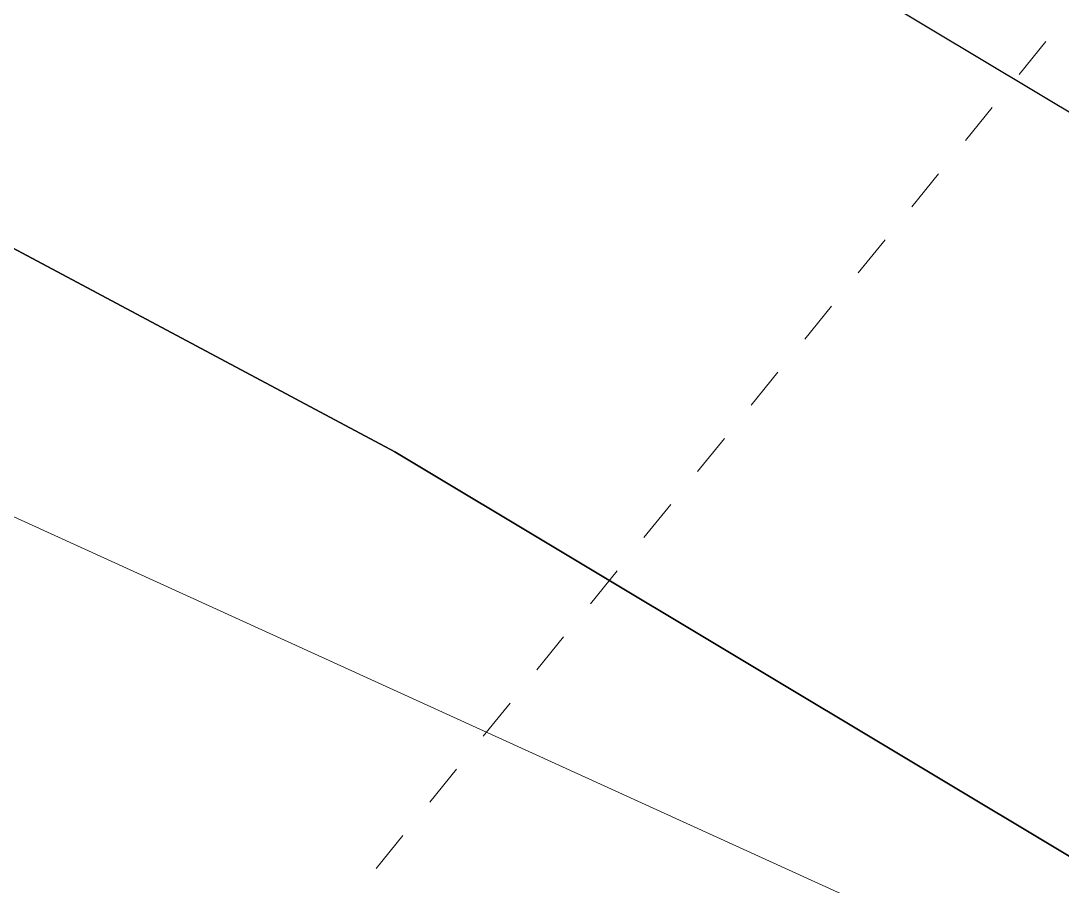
# Model space of a CAD drawing. Header units: metres. Extents: x 507649 to 509016, y 6966950 to 6967777.
# Drawn here: x 507886.669 to 507889.116, y 6967054.167 to 6967056.199 of the extents above; entities that cross this region are included whole.
import ezdxf

# ---------------------------------------------------------------- set-up
doc = ezdxf.new("R2010")
doc.units = ezdxf.units.M
doc.linetypes.add('Grid Line', pattern=[2.1, 1.2, -0.3, 0.3, -0.3])
doc.layers.add('D_UG_PIPES', color=252, linetype='EXIST_SWD', lineweight=0)
for name, color, linetype in [('mga2020bdy', 252, 'Continuous'), ('mga2020DR_UNLINED', 252, 'Continuous'), ('XREF', 7, 'Continuous')]:
    doc.layers.add(name, color=color, linetype=linetype)
doc.layers.add('S-GRID', color=47, linetype='Continuous', lineweight=5, plot=False)
doc.styles.get("Standard").update_dxf_attribs({"font": 'isocp.shx'})
doc.linetypes.add('EXIST_SWD', pattern='A,5,-2.5,5,-2,["SWD",Standard,S=2.5,R=0,X=0,Y=-1.25],-8,5,-2.5,5,-2.5', length=37.5)

# ---------------------------------------------------------------- blocks, each defined once
blk = doc.blocks.new('25027_BNP_Skygate Play-Sheet - 000101 - SITE PLAN')
at = {"layer": 'S-GRID', "linetype": 'Grid Line'}
blk.add_line((-2442428.69, 3950245.91), (-2471331.49, 4034183.79), dxfattribs=at)
blk = doc.blocks.new('XE_ARCH')
at = {"xscale": 0.001, "yscale": 0.001, "zscale": 0.001, "rotation": 121.996}
blk.add_blockref('25027_BNP_Skygate Play-Sheet - 000101 - SITE PLAN', (509988.1258, 6971273.7702), dxfattribs=at)
blk = doc.blocks.new('XE_SURVEY')
at = {"layer": 'D_UG_PIPES', "flags": 128}
blk.add_lwpolyline([(507768.7587, 6967163.8066), (507782.5497, 6967149.2736), (507796.2547, 6967134.5926), (507809.7237, 6967120.1616), (507823.4667, 6967105.6366), (507835.9777, 6967092.7236), (507852.9237, 6967078.5526), (507868.8267, 6967066.2116), (507885.4107, 6967055.5996), (507902.9097, 6967047.6336), (507908.9771, 6967044.5316)], dxfattribs=at)
at = {"layer": 'mga2020bdy'}
blk.add_polyline3d([(507930.838, 6967057.8357, 2.6598), (507915.4881, 6967050.2403, 2.5958), (507903.4983, 6967048.5571, 2.5416), (507893.762, 6967051.4616, 2.4345), (507887.5482, 6967055.1874, 2.5483), (507870.142, 6967064.4675, 2.562), (507855.0202, 6967075.7097, 2.6216), (507843.8667, 6967084.8488, 2.5463), (507836.2453, 6967091.4954, 2.6591), (507828.0516, 6967099.5927, 2.6128), (507822.8901, 6967104.7499, 2.5487)], dxfattribs=at)
at = {"layer": 'mga2020DR_UNLINED'}
for points in [[(507719.6553, 6967221.4772, 3.0012), (507726.8297, 6967211.1729, 2.9424), (507733.3138, 6967202.9406, 2.9077), (507742.5559, 6967192.3064, 2.95), (507748.0357, 6967186.5738, 2.9222), (507759.4495, 6967174.2328, 2.8226), (507766.8345, 6967165.9052, 2.9098), (507776.7536, 6967155.9159, 2.9261), (507782.9757, 6967149.1649, 2.8413), (507792.8448, 6967138.9347, 2.8356), (507799.3102, 6967131.6548, 2.7059), (507808.6485, 6967121.7719, 2.6962), (507816.1158, 6967114.8321, 2.6864), (507823.9873, 6967105.7732, 2.5487), (507829.1084, 6967100.6563, 2.6128), (507837.266, 6967092.5947, 2.6591), (507844.8348, 6967085.9939, 2.5463), (507855.9381, 6967076.8961, 2.6216), (507862.6646, 6967071.9863, 2.5268), (507870.9511, 6967065.7353, 2.562), (507888.2869, 6967056.4928, 2.5483), (507894.3714, 6967052.8445, 2.4345), (507903.9269, 6967049.9939, 2.5416)], [(507718.4248, 6967220.6204, 3.0012), (507725.6244, 6967210.2799, 2.9424), (507732.1584, 6967201.9844, 2.9077), (507741.4475, 6967191.296, 2.95), (507746.9433, 6967185.5466, 2.9222), (507758.3381, 6967173.2262, 2.8226), (507765.7408, 6967164.8787, 2.9098), (507775.6699, 6967154.8793, 2.9261), (507781.8847, 6967148.1362, 2.8413), (507791.7442, 6967137.916, 2.8356), (507798.2045, 6967130.6418, 2.7059), (507807.5922, 6967120.7067, 2.6962), (507815.0365, 6967113.7882, 2.6864), (507822.8901, 6967104.7499, 2.5487), (507828.0516, 6967099.5927, 2.6128), (507836.2453, 6967091.4954, 2.6591), (507843.8667, 6967084.8488, 2.5463), (507855.0202, 6967075.7097, 2.6216), (507861.771, 6967070.7822, 2.5268), (507870.142, 6967064.4675, 2.562), (507887.5482, 6967055.1874, 2.5483), (507893.762, 6967051.4616, 2.4345), (507903.4983, 6967048.5571, 2.5416)]]:
    blk.add_polyline3d(points, dxfattribs=at)

msp = doc.modelspace()

# ---------------------------------------------------------------- block references
at = {"layer": 'XREF'}
msp.add_blockref('XE_ARCH', (0, 0), dxfattribs=at)

# ---------------------------------------------------------------- next in the draw order: block references
msp.add_blockref('XE_SURVEY', (0, 0), dxfattribs=at)

doc.saveas('drawing.dxf')
